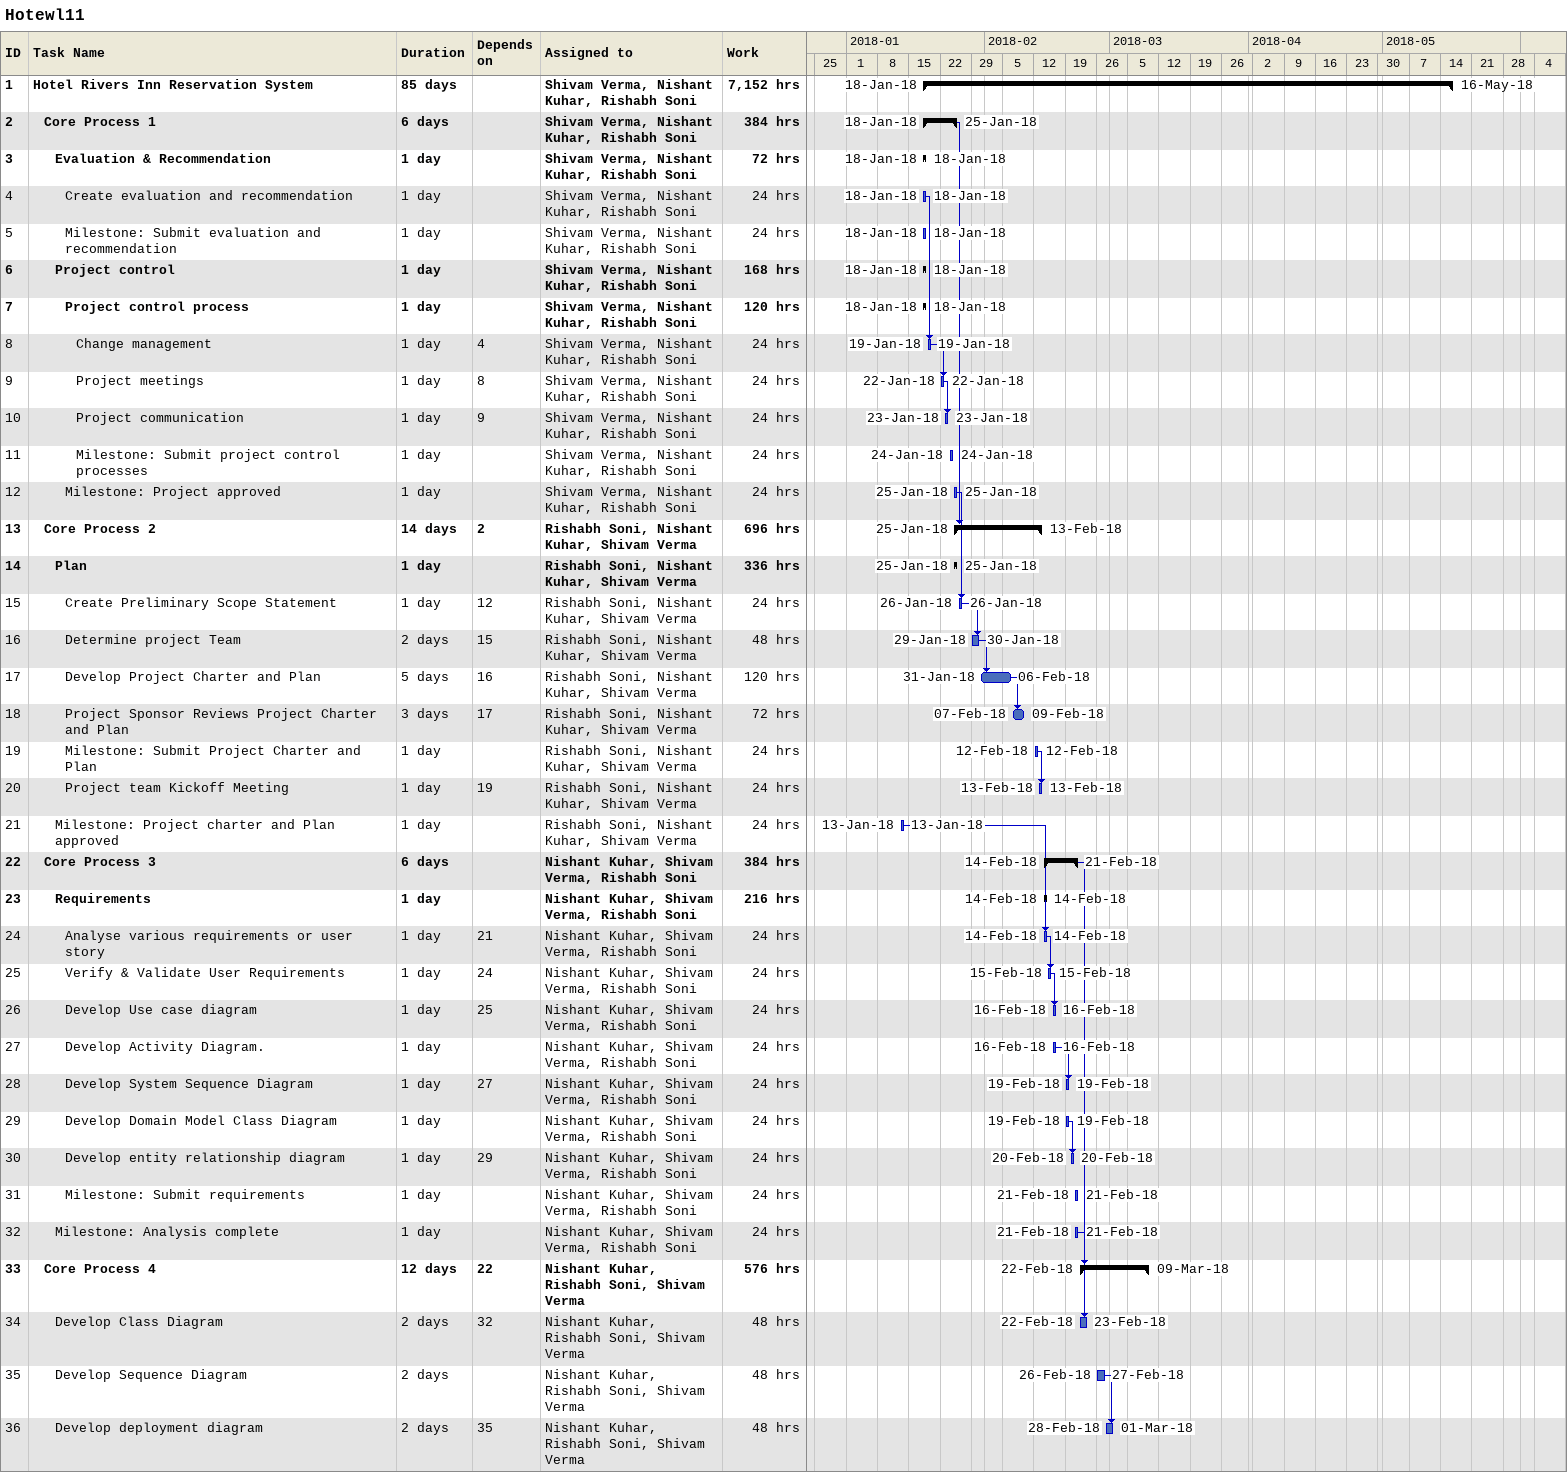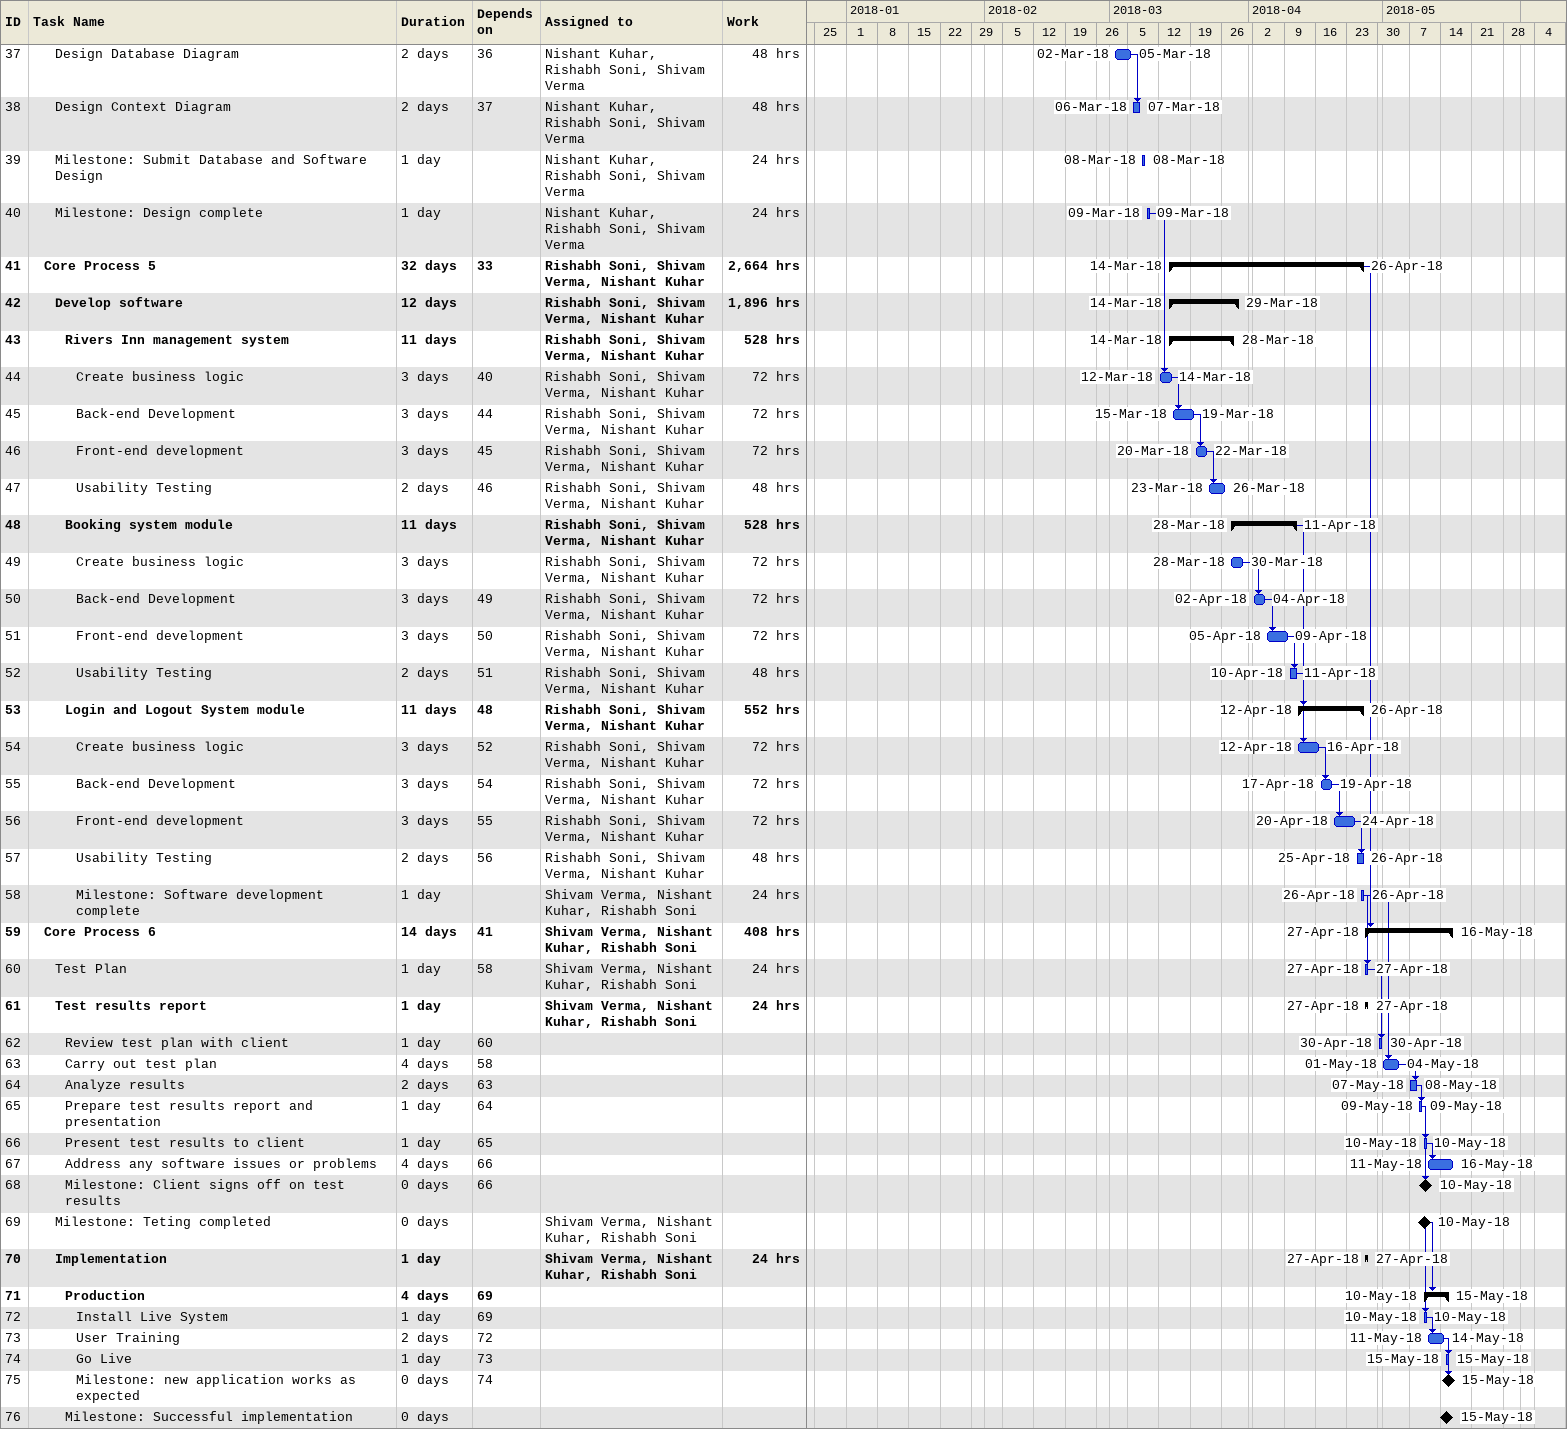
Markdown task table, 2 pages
Hotewl11

| ID | Level | Task | Duration | Start | Finish | Predecessors | Resources | Work (h) |
|---|---|---|---|---|---|---|---|---|
| 1 | 1 | **Hotel Rivers Inn Reservation System** | 85d | 2018-01-18 | 2018-05-16 |  | Shivam Verma, Nishant Kuhar, Rishabh Soni | 7152 |
| 2 | 2 | **Core Process 1** | 6d | 2018-01-18 | 2018-01-25 |  | Shivam Verma, Nishant Kuhar, Rishabh Soni | 384 |
| 3 | 3 | **Evaluation & Recommendation** | 1d | 2018-01-18 | 2018-01-18 |  | Shivam Verma, Nishant Kuhar, Rishabh Soni | 72 |
| 4 | 4 | Create evaluation and recommendation | 1d | 2018-01-18 | 2018-01-18 |  | Shivam Verma, Nishant Kuhar, Rishabh Soni | 24 |
| 5 | 4 | Milestone: Submit evaluation and recommendation | 1d | 2018-01-18 | 2018-01-18 |  | Shivam Verma, Nishant Kuhar, Rishabh Soni | 24 |
| 6 | 3 | **Project control** | 1d | 2018-01-18 | 2018-01-18 |  | Shivam Verma, Nishant Kuhar, Rishabh Soni | 168 |
| 7 | 4 | **Project control process** | 1d | 2018-01-18 | 2018-01-18 |  | Shivam Verma, Nishant Kuhar, Rishabh Soni | 120 |
| 8 | 5 | Change management | 1d | 2018-01-19 | 2018-01-19 | 4 | Shivam Verma, Nishant Kuhar, Rishabh Soni | 24 |
| 9 | 5 | Project meetings | 1d | 2018-01-22 | 2018-01-22 | 8 | Shivam Verma, Nishant Kuhar, Rishabh Soni | 24 |
| 10 | 5 | Project communication | 1d | 2018-01-23 | 2018-01-23 | 9 | Shivam Verma, Nishant Kuhar, Rishabh Soni | 24 |
| 11 | 5 | Milestone: Submit project control processes | 1d | 2018-01-24 | 2018-01-24 |  | Shivam Verma, Nishant Kuhar, Rishabh Soni | 24 |
| 12 | 4 | Milestone: Project approved | 1d | 2018-01-25 | 2018-01-25 |  | Shivam Verma, Nishant Kuhar, Rishabh Soni | 24 |
| 13 | 2 | **Core Process 2** | 14d | 2018-01-25 | 2018-02-13 | 2 | Rishabh Soni, Nishant Kuhar, Shivam Verma | 696 |
| 14 | 3 | **Plan** | 1d | 2018-01-25 | 2018-01-25 |  | Rishabh Soni, Nishant Kuhar, Shivam Verma | 336 |
| 15 | 4 | Create Preliminary Scope Statement | 1d | 2018-01-26 | 2018-01-26 | 12 | Rishabh Soni, Nishant Kuhar, Shivam Verma | 24 |
| 16 | 4 | Determine project Team | 2d | 2018-01-29 | 2018-01-30 | 15 | Rishabh Soni, Nishant Kuhar, Shivam Verma | 48 |
| 17 | 4 | Develop Project Charter and Plan | 5d | 2018-01-31 | 2018-02-06 | 16 | Rishabh Soni, Nishant Kuhar, Shivam Verma | 120 |
| 18 | 4 | Project Sponsor Reviews Project Charter and Plan | 3d | 2018-02-07 | 2018-02-09 | 17 | Rishabh Soni, Nishant Kuhar, Shivam Verma | 72 |
| 19 | 4 | Milestone: Submit Project Charter and Plan | 1d | 2018-02-12 | 2018-02-12 |  | Rishabh Soni, Nishant Kuhar, Shivam Verma | 24 |
| 20 | 4 | Project team Kickoff Meeting | 1d | 2018-02-13 | 2018-02-13 | 19 | Rishabh Soni, Nishant Kuhar, Shivam Verma | 24 |
| 21 | 3 | Milestone: Project charter and Plan approved | 1d | 2018-01-13 | 2018-01-13 |  | Rishabh Soni, Nishant Kuhar, Shivam Verma | 24 |
| 22 | 2 | **Core Process 3** | 6d | 2018-02-14 | 2018-02-21 |  | Nishant Kuhar, Shivam Verma, Rishabh Soni | 384 |
| 23 | 3 | **Requirements** | 1d | 2018-02-14 | 2018-02-14 |  | Nishant Kuhar, Shivam Verma, Rishabh Soni | 216 |
| 24 | 4 | Analyse various requirements or user story | 1d | 2018-02-14 | 2018-02-14 | 21 | Nishant Kuhar, Shivam Verma, Rishabh Soni | 24 |
| 25 | 4 | Verify & Validate User Requirements | 1d | 2018-02-15 | 2018-02-15 | 24 | Nishant Kuhar, Shivam Verma, Rishabh Soni | 24 |
| 26 | 4 | Develop Use case diagram | 1d | 2018-02-16 | 2018-02-16 | 25 | Nishant Kuhar, Shivam Verma, Rishabh Soni | 24 |
| 27 | 4 | Develop Activity Diagram. | 1d | 2018-02-16 | 2018-02-16 |  | Nishant Kuhar, Shivam Verma, Rishabh Soni | 24 |
| 28 | 4 | Develop System Sequence Diagram | 1d | 2018-02-19 | 2018-02-19 | 27 | Nishant Kuhar, Shivam Verma, Rishabh Soni | 24 |
| 29 | 4 | Develop Domain Model Class Diagram | 1d | 2018-02-19 | 2018-02-19 |  | Nishant Kuhar, Shivam Verma, Rishabh Soni | 24 |
| 30 | 4 | Develop entity relationship diagram | 1d | 2018-02-20 | 2018-02-20 | 29 | Nishant Kuhar, Shivam Verma, Rishabh Soni | 24 |
| 31 | 4 | Milestone: Submit requirements | 1d | 2018-02-21 | 2018-02-21 |  | Nishant Kuhar, Shivam Verma, Rishabh Soni | 24 |
| 32 | 3 | Milestone: Analysis complete | 1d | 2018-02-21 | 2018-02-21 |  | Nishant Kuhar, Shivam Verma, Rishabh Soni | 24 |
| 33 | 2 | **Core Process 4** | 12d | 2018-02-22 | 2018-03-09 | 22 | Nishant Kuhar, Rishabh Soni, Shivam Verma | 576 |
| 34 | 3 | Develop Class Diagram | 2d | 2018-02-22 | 2018-02-23 | 32 | Nishant Kuhar, Rishabh Soni, Shivam Verma | 48 |
| 35 | 3 | Develop Sequence Diagram | 2d | 2018-02-26 | 2018-02-27 |  | Nishant Kuhar, Rishabh Soni, Shivam Verma | 48 |
| 36 | 3 | Develop deployment diagram | 2d | 2018-02-28 | 2018-03-01 | 35 | Nishant Kuhar, Rishabh Soni, Shivam Verma | 48 |
| 37 | 3 | Design Database Diagram | 2d | 2018-03-02 | 2018-03-05 | 36 | Nishant Kuhar, Rishabh Soni, Shivam Verma | 48 |
| 38 | 3 | Design Context Diagram | 2d | 2018-03-06 | 2018-03-07 | 37 | Nishant Kuhar, Rishabh Soni, Shivam Verma | 48 |
| 39 | 3 | Milestone: Submit Database and Software Design | 1d | 2018-03-08 | 2018-03-08 |  | Nishant Kuhar, Rishabh Soni, Shivam Verma | 24 |
| 40 | 3 | Milestone: Design complete | 1d | 2018-03-09 | 2018-03-09 |  | Nishant Kuhar, Rishabh Soni, Shivam Verma | 24 |
| 41 | 2 | **Core Process 5** | 32d | 2018-03-14 | 2018-04-26 | 33 | Rishabh Soni, Shivam Verma, Nishant Kuhar | 2664 |
| 42 | 3 | **Develop software** | 12d | 2018-03-14 | 2018-03-29 |  | Rishabh Soni, Shivam Verma, Nishant Kuhar | 1896 |
| 43 | 4 | **Rivers Inn management system** | 11d | 2018-03-14 | 2018-03-28 |  | Rishabh Soni, Shivam Verma, Nishant Kuhar | 528 |
| 44 | 5 | Create business logic | 3d | 2018-03-12 | 2018-03-14 | 40 | Rishabh Soni, Shivam Verma, Nishant Kuhar | 72 |
| 45 | 5 | Back-end Development | 3d | 2018-03-15 | 2018-03-19 | 44 | Rishabh Soni, Shivam Verma, Nishant Kuhar | 72 |
| 46 | 5 | Front-end development | 3d | 2018-03-20 | 2018-03-22 | 45 | Rishabh Soni, Shivam Verma, Nishant Kuhar | 72 |
| 47 | 5 | Usability Testing | 2d | 2018-03-23 | 2018-03-26 | 46 | Rishabh Soni, Shivam Verma, Nishant Kuhar | 48 |
| 48 | 4 | **Booking system module** | 11d | 2018-03-28 | 2018-04-11 |  | Rishabh Soni, Shivam Verma, Nishant Kuhar | 528 |
| 49 | 5 | Create business logic | 3d | 2018-03-28 | 2018-03-30 |  | Rishabh Soni, Shivam Verma, Nishant Kuhar | 72 |
| 50 | 5 | Back-end Development | 3d | 2018-04-02 | 2018-04-04 | 49 | Rishabh Soni, Shivam Verma, Nishant Kuhar | 72 |
| 51 | 5 | Front-end development | 3d | 2018-04-05 | 2018-04-09 | 50 | Rishabh Soni, Shivam Verma, Nishant Kuhar | 72 |
| 52 | 5 | Usability Testing | 2d | 2018-04-10 | 2018-04-11 | 51 | Rishabh Soni, Shivam Verma, Nishant Kuhar | 48 |
| 53 | 4 | **Login and Logout System module** | 11d | 2018-04-12 | 2018-04-26 | 48 | Rishabh Soni, Shivam Verma, Nishant Kuhar | 552 |
| 54 | 5 | Create business logic | 3d | 2018-04-12 | 2018-04-16 | 52 | Rishabh Soni, Shivam Verma, Nishant Kuhar | 72 |
| 55 | 5 | Back-end Development | 3d | 2018-04-17 | 2018-04-19 | 54 | Rishabh Soni, Shivam Verma, Nishant Kuhar | 72 |
| 56 | 5 | Front-end development | 3d | 2018-04-20 | 2018-04-24 | 55 | Rishabh Soni, Shivam Verma, Nishant Kuhar | 72 |
| 57 | 5 | Usability Testing | 2d | 2018-04-25 | 2018-04-26 | 56 | Rishabh Soni, Shivam Verma, Nishant Kuhar | 48 |
| 58 | 5 | Milestone: Software development complete | 1d | 2018-04-26 | 2018-04-26 |  | Shivam Verma, Nishant Kuhar, Rishabh Soni | 24 |
| 59 | 2 | **Core Process 6** | 14d | 2018-04-27 | 2018-05-16 | 41 | Shivam Verma, Nishant Kuhar, Rishabh Soni | 408 |
| 60 | 3 | Test Plan | 1d | 2018-04-27 | 2018-04-27 | 58 | Shivam Verma, Nishant Kuhar, Rishabh Soni | 24 |
| 61 | 3 | **Test results report** | 1d | 2018-04-27 | 2018-04-27 |  | Shivam Verma, Nishant Kuhar, Rishabh Soni | 24 |
| 62 | 4 | Review test plan with client | 1d | 2018-04-30 | 2018-04-30 | 60 |  |  |
| 63 | 4 | Carry out test plan | 4d | 2018-05-01 | 2018-05-04 | 58 |  |  |
| 64 | 4 | Analyze results | 2d | 2018-05-07 | 2018-05-08 | 63 |  |  |
| 65 | 4 | Prepare test results report and presentation | 1d | 2018-05-09 | 2018-05-09 | 64 |  |  |
| 66 | 4 | Present test results to client | 1d | 2018-05-10 | 2018-05-10 | 65 |  |  |
| 67 | 4 | Address any software issues or problems | 4d | 2018-05-11 | 2018-05-16 | 66 |  |  |
| 68 | 4 | Milestone: Client signs off on test results | 0d | 2018-05-10 | 2018-05-10 | 66 |  |  |
| 69 | 3 | Milestone: Teting completed | 0d | 2018-05-10 | 2018-05-10 |  | Shivam Verma, Nishant Kuhar, Rishabh Soni |  |
| 70 | 3 | **Implementation** | 1d | 2018-04-27 | 2018-04-27 |  | Shivam Verma, Nishant Kuhar, Rishabh Soni | 24 |
| 71 | 4 | **Production** | 4d | 2018-05-10 | 2018-05-15 | 69 |  |  |
| 72 | 5 | Install Live System | 1d | 2018-05-10 | 2018-05-10 | 69 |  |  |
| 73 | 5 | User Training | 2d | 2018-05-11 | 2018-05-14 | 72 |  |  |
| 74 | 5 | Go Live | 1d | 2018-05-15 | 2018-05-15 | 73 |  |  |
| 75 | 5 | Milestone: new application works as expected | 0d | 2018-05-15 | 2018-05-15 | 74 |  |  |
| 76 | 4 | Milestone: Successful implementation | 0d | 2018-05-15 | 2018-05-15 |  |  |  |
